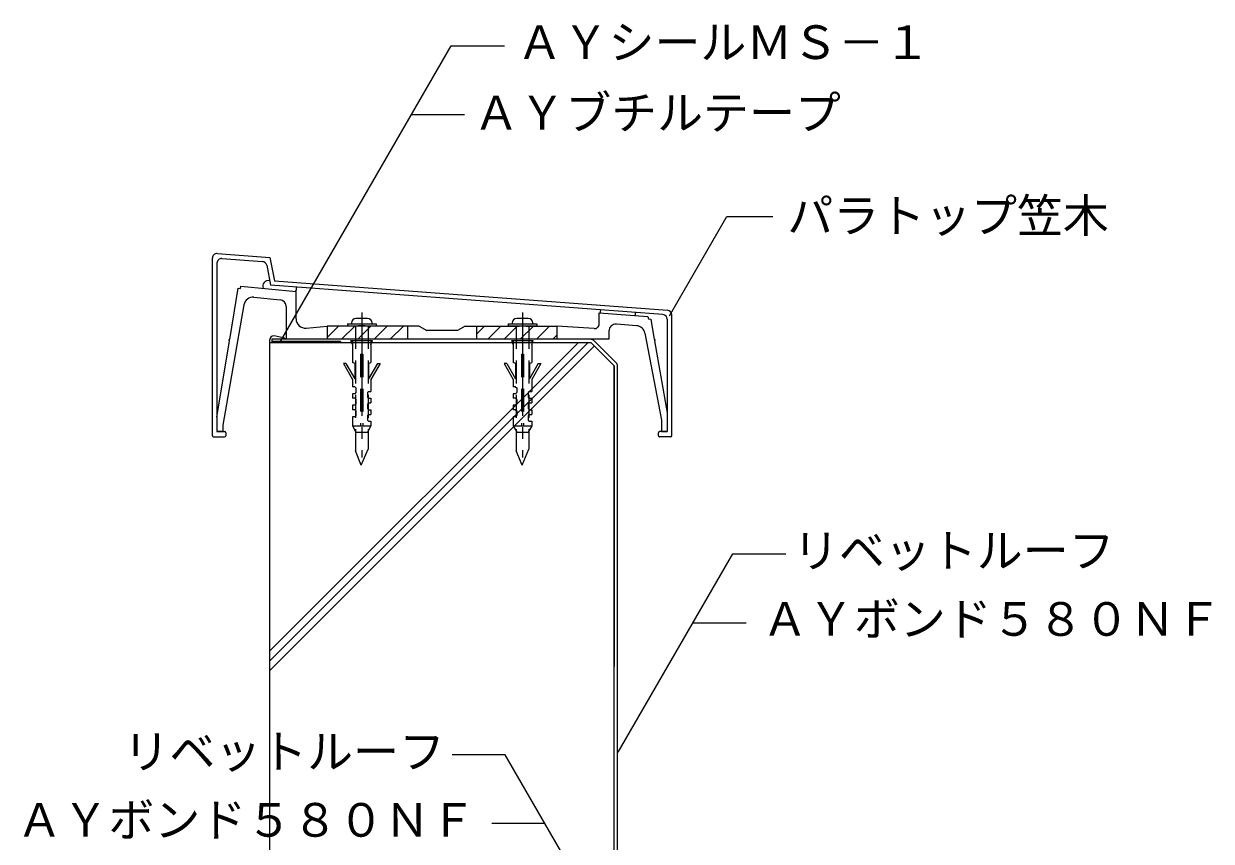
# Model space of a CAD drawing. Units: millimetres, scale not verified. Extents: x -704 to 714, y -501 to 378.
# Drawn here: x -704 to -187, y 22 to 378 of the extents above; entities that cross this region are included whole.
import ezdxf
from ezdxf.enums import TextEntityAlignment as Align

# ---------------------------------------------------------------- set-up
doc = ezdxf.new("R2010")
doc.units = ezdxf.units.MM
doc.header["$LTSCALE"] = 5
doc.linetypes.add('CHAIN2', pattern=[12, 9, -1, 1, -1])
doc.linetypes.add('DASHED2', pattern=[3, 2, -1])
for name, color, linetype, lineweight in [('0-0', 7, 'Continuous', 9), ('1-0', 7, 'Continuous', 9), ('2-0', 7, 'Continuous', 9), ('3-0', 7, 'Continuous', 9), ('7-0', 7, 'DASHED2', 9), ('E-0', 7, 'Continuous', 9)]:
    doc.layers.add(name, color=color, linetype=linetype, lineweight=lineweight)
doc.styles.add('ＭＳ ゴシック', font='')
doc.styles.get('ＭＳ ゴシック').set_extended_font_data('MS Gothic')

msp = doc.modelspace()

# ---------------------------------------------------------------- linework, layer by layer
at = {"layer": '0-0'}
for p, q in [((-597.481, 239.123), (-597.481, -390.859)), ((-597.481, 100.526), (-458.884, 239.123)), ((-597.481, 104.768), (-463.127, 239.123)), ((-457.481, 239.123), (-597.481, 239.123)), ((-457.481, 239.123), (-447.481, 229.123)), ((-597.481, 96.283), (-456.061, 237.703)), ((-447.481, -107.877), (-447.481, 229.123))]:
    msp.add_line(p, q, dxfattribs=at)
at = {"layer": '1-0'}
for p, q in [((-596.481, 240.623), (-596.481, 239.123)), ((-457.688, 240.623), (-596.481, 240.623)), ((-566.481, 239.123), (-566.481, 239.623)), ((-446.567, 230.33), (-456.274, 240.037)), ((-447.481, 229.123), (-447.481, 98.156)), ((-445.981, -103.877), (-445.981, 228.916)), ((-447.481, -105.377), (-447.481, 98.156))]:
    msp.add_line(p, q, dxfattribs=at)
for centre, start, end in [((-457.688, 238.623), 45, 90), ((-447.981, 228.916), 0, 45)]:
    msp.add_arc(centre, 2, start, end, dxfattribs=at)
at = {"layer": '2-0'}
for p, q in [((-566.481, 239.623), (-596.481, 239.623)), ((-596.481, 239.623), (-596.481, 239.123)), ((-566.481, 239.123), (-596.481, 239.123)), ((-595.263, 239.123), (-594.763, 239.623)), ((-591.727, 239.123), (-591.227, 239.623)), ((-588.192, 239.123), (-587.692, 239.623)), ((-584.656, 239.123), (-584.156, 239.623)), ((-581.121, 239.123), (-580.621, 239.623)), ((-577.585, 239.123), (-577.085, 239.623)), ((-574.05, 239.123), (-573.55, 239.623)), ((-570.514, 239.123), (-570.014, 239.623)), ((-566.979, 239.123), (-566.479, 239.623)), ((-566.481, 239.623), (-566.481, 239.123))]:
    msp.add_line(p, q, dxfattribs=at)
at = {"layer": '3-0'}
for p, q in [((-597.481, 240.09), (-597.481, 239.123)), ((-596.481, 239.123), (-597.481, 239.123)), ((-591.545, 241.246), (-595.481, 242.09)), ((-590.558, 240.713), (-590.468, 240.623))]:
    msp.add_line(p, q, dxfattribs=at)
for centre, start, end in [((-595.481, 240.09), 90, 180), ((-591.964, 239.29), 45.33934, 77.89079)]:
    msp.add_arc(centre, 2, start, end, dxfattribs=at)
at = {"layer": '7-0', "linetype": 'Continuous'}
for p, q in [((-622.317, 198.623), (-622.317, 275.966)), ((-620.166, 277.96), (-597.316, 276.246)), ((-618.167, 275.805), (-600.502, 274.48)), ((-597.316, 276.246), (-595.315, 266.097)), ((-620.317, 273.81), (-620.317, 200.423)), ((-598.69, 272.872), (-596.983, 264.217)), ((-609.968, 263.769), (-585.867, 261.479)), ((-426.167, 251.407), (-596.983, 264.217)), ((-595.315, 266.097), (-424.167, 253.262)), ((-614.774, 240.595), (-611.136, 262.875)), ((-604.299, 258.911), (-592.883, 257.827)), ((-585.867, 249.493), (-585.867, 261.479)), ((-608.617, 255.621), (-617.817, 203.262)), ((-590.166, 254.84), (-590.166, 240.623)), ((-554.817, 249.723), (-559.816, 249.723)), ((-484.817, 249.723), (-489.816, 249.723)), ((-453.967, 252.089), (-432.698, 250.494)), ((-453.967, 247.258), (-453.967, 252.089)), ((-424.316, 249.412), (-424.316, 200.423)), ((-422.317, 198.623), (-422.317, 251.268)), ((-581.514, 245.509), (-572.316, 246.323)), ((-572.316, 241.452), (-567.445, 246.323)), ((-566.074, 240.623), (-560.374, 246.323)), ((-563.566, 247.423), (-551.067, 247.423)), ((-563.566, 247.423), (-563.566, 246.423)), ((-563.566, 246.423), (-551.067, 246.423)), ((-561.816, 247.723), (-561.816, 247.423)), ((-559.003, 240.623), (-553.303, 246.323)), ((-555.817, 246.423), (-558.816, 246.423)), ((-555.817, 246.323), (-555.817, 246.423)), ((-532.316, 246.323), (-555.817, 246.323)), ((-552.816, 247.723), (-552.816, 247.423)), ((-551.932, 240.623), (-546.232, 246.323)), ((-551.067, 247.423), (-551.067, 246.423)), ((-544.861, 240.623), (-539.161, 246.323)), ((-532.316, 246.323), (-529.025, 244.423)), ((-515.607, 244.423), (-529.025, 244.423)), ((-512.317, 246.323), (-515.607, 244.423)), ((-512.317, 246.323), (-488.817, 246.323)), ((-507.316, 242.812), (-503.806, 246.323)), ((-502.435, 240.623), (-496.735, 246.323)), ((-495.364, 240.623), (-489.664, 246.323)), ((-493.566, 247.423), (-481.067, 247.423)), ((-493.566, 247.423), (-493.566, 246.423)), ((-493.566, 246.423), (-481.067, 246.423)), ((-491.816, 247.723), (-491.816, 247.423)), ((-488.817, 246.423), (-488.817, 246.323)), ((-488.293, 240.623), (-482.593, 246.323)), ((-485.816, 246.323), (-472.316, 246.323)), ((-482.816, 247.723), (-482.816, 247.423)), ((-481.222, 240.623), (-475.521, 246.323)), ((-481.067, 247.423), (-481.067, 246.423)), ((-456.097, 245.263), (-472.316, 246.323)), ((-437.644, 246.553), (-446.442, 247.212)), ((-434.013, 243.309), (-426.816, 205.372)), ((-620.317, 206.648), (-614.87, 240.003)), ((-537.79, 240.623), (-537.317, 241.097)), ((-474.15, 240.623), (-472.316, 242.457)), ((-429.832, 240.016), (-424.316, 208.564)), ((-424.316, 208.564), (-424.316, 200.423)), ((-620.317, 206.648), (-620.317, 200.423)), ((-617.817, 203.262), (-617.817, 200.423)), ((-426.816, 205.372), (-426.816, 200.423)), ((-621.817, 198.123), (-617.016, 198.123)), ((-620.317, 200.423), (-617.016, 200.423)), ((-617.817, 200.423), (-620.317, 200.423)), ((-616.516, 199.923), (-616.516, 198.623)), ((-428.117, 198.623), (-428.117, 199.923)), ((-424.316, 200.423), (-427.617, 200.423)), ((-422.817, 198.123), (-427.617, 198.123)), ((-426.816, 200.423), (-424.316, 200.423))]:
    msp.add_line(p, q, dxfattribs=at)
at = {"layer": '7-0', "linetype": 'CHAIN2'}
for p, q in [((-557.316, 252.299), (-557.316, 189.131)), ((-487.317, 252.299), (-487.317, 189.131))]:
    msp.add_line(p, q, dxfattribs=at)
at = {"layer": '7-0'}
for p, q in [((-572.316, 246.323), (-572.316, 240.623)), ((-560.067, 246.423), (-560.067, 192.056)), ((-554.566, 246.423), (-554.566, 192.852)), ((-537.317, 246.323), (-537.317, 240.623)), ((-507.316, 246.323), (-507.316, 240.623)), ((-490.067, 246.423), (-490.067, 192.056)), ((-484.566, 246.423), (-484.566, 192.852)), ((-472.316, 246.323), (-472.316, 240.623)), ((-561.316, 238.332), (-561.998, 240.123)), ((-561.998, 240.123), (-552.634, 240.123)), ((-561.316, 240.123), (-561.316, 230.472)), ((-553.317, 238.332), (-552.634, 240.123)), ((-553.317, 240.123), (-553.317, 230.472)), ((-491.316, 238.332), (-491.998, 240.123)), ((-491.998, 240.123), (-482.634, 240.123)), ((-491.316, 240.123), (-491.316, 230.472)), ((-483.317, 238.332), (-482.634, 240.123)), ((-483.317, 240.123), (-483.317, 230.472)), ((-557.816, 234.123), (-556.817, 234.123)), ((-557.816, 234.123), (-557.816, 202.924)), ((-556.817, 234.123), (-556.817, 202.924)), ((-487.816, 234.123), (-486.817, 234.123)), ((-487.816, 234.123), (-487.816, 202.924)), ((-486.817, 234.123), (-486.817, 202.924)), ((-564.164, 230.123), (-565.316, 230.123)), ((-565.316, 230.123), (-561.316, 223.123)), ((-564.164, 230.123), (-560.317, 223.389)), ((-560.317, 230.123), (-561.316, 230.472)), ((-560.317, 230.123), (-560.317, 223.389)), ((-554.316, 230.123), (-553.317, 230.472)), ((-550.469, 230.123), (-554.316, 223.389)), ((-554.316, 230.123), (-554.316, 223.389)), ((-549.317, 230.123), (-553.317, 223.123)), ((-550.469, 230.123), (-549.317, 230.123)), ((-494.164, 230.123), (-495.316, 230.123)), ((-495.316, 230.123), (-491.316, 223.123)), ((-494.164, 230.123), (-490.317, 223.389)), ((-490.317, 230.123), (-491.316, 230.472)), ((-490.317, 230.123), (-490.317, 223.389)), ((-484.316, 230.123), (-483.317, 230.472)), ((-480.469, 230.123), (-484.316, 223.389)), ((-484.316, 230.123), (-484.316, 223.389)), ((-479.317, 230.123), (-483.317, 223.123)), ((-480.469, 230.123), (-479.317, 230.123)), ((-561.316, 223.123), (-561.316, 219.923)), ((-553.317, 223.123), (-553.317, 217.924)), ((-491.316, 223.123), (-491.316, 219.923)), ((-483.317, 223.123), (-483.317, 217.924)), ((-560.317, 219.923), (-561.316, 219.923)), ((-560.317, 219.923), (-559.816, 219.423)), ((-559.816, 217.424), (-560.317, 216.924)), ((-559.816, 219.423), (-559.816, 217.424)), ((-554.316, 217.924), (-554.817, 217.424)), ((-554.817, 217.424), (-554.817, 215.423)), ((-554.316, 217.924), (-553.317, 217.924)), ((-490.317, 219.923), (-491.316, 219.923)), ((-490.317, 219.923), (-489.816, 219.424)), ((-489.816, 217.424), (-490.317, 216.924)), ((-489.816, 219.424), (-489.816, 217.424)), ((-484.316, 217.924), (-484.817, 217.424)), ((-484.817, 217.424), (-484.817, 215.423)), ((-484.316, 217.924), (-483.317, 217.924)), ((-560.317, 216.924), (-561.316, 216.924)), ((-561.316, 216.924), (-561.316, 214.923)), ((-560.317, 214.923), (-561.316, 214.923)), ((-559.816, 212.424), (-560.317, 211.924)), ((-554.817, 215.423), (-554.316, 214.923)), ((-554.316, 212.923), (-554.817, 212.424)), ((-554.817, 212.424), (-554.817, 210.424)), ((-554.316, 214.923), (-553.317, 214.923)), ((-554.316, 212.923), (-553.317, 212.923)), ((-553.317, 214.923), (-553.317, 212.923)), ((-490.317, 216.924), (-491.316, 216.924)), ((-491.316, 216.924), (-491.316, 214.924)), ((-490.317, 214.924), (-491.316, 214.924)), ((-489.816, 212.424), (-490.317, 211.924)), ((-484.817, 215.423), (-484.316, 214.924)), ((-484.316, 212.924), (-484.817, 212.424)), ((-484.817, 212.424), (-484.817, 210.424)), ((-484.316, 214.924), (-483.317, 214.924)), ((-484.316, 212.924), (-483.317, 212.924)), ((-483.317, 214.924), (-483.317, 212.924)), ((-560.317, 211.924), (-561.316, 211.924)), ((-561.316, 211.924), (-561.316, 209.924)), ((-560.317, 209.924), (-561.316, 209.924)), ((-560.317, 206.924), (-561.316, 206.924)), ((-561.316, 206.924), (-561.316, 202.924)), ((-560.317, 209.924), (-559.816, 209.423)), ((-559.816, 207.424), (-560.317, 206.924)), ((-559.816, 209.423), (-559.816, 207.424)), ((-554.817, 210.424), (-554.316, 209.924)), ((-554.316, 207.924), (-554.817, 207.424)), ((-554.817, 207.424), (-554.817, 205.424)), ((-554.316, 209.924), (-553.317, 209.924)), ((-554.316, 207.924), (-553.317, 207.924)), ((-553.317, 209.924), (-553.317, 207.924)), ((-490.317, 211.924), (-491.316, 211.924)), ((-491.316, 211.924), (-491.316, 209.924)), ((-490.317, 209.924), (-491.316, 209.924)), ((-490.317, 206.924), (-491.316, 206.924)), ((-491.316, 206.924), (-491.316, 202.924)), ((-490.317, 209.924), (-489.816, 209.424)), ((-489.816, 207.424), (-490.317, 206.924)), ((-489.816, 209.424), (-489.816, 207.424)), ((-484.817, 210.424), (-484.316, 209.924)), ((-484.316, 207.924), (-484.817, 207.424)), ((-484.817, 207.424), (-484.817, 205.424)), ((-484.316, 209.924), (-483.317, 209.924)), ((-484.316, 207.924), (-483.317, 207.924)), ((-483.317, 209.924), (-483.317, 207.924)), ((-561.316, 202.924), (-553.317, 202.924)), ((-561.316, 202.924), (-559.816, 200.124)), ((-554.817, 205.424), (-554.316, 204.924)), ((-553.317, 202.924), (-554.817, 200.124)), ((-554.316, 204.924), (-553.317, 204.924)), ((-553.317, 204.924), (-553.317, 202.924)), ((-491.316, 202.924), (-483.317, 202.924)), ((-491.316, 202.924), (-489.816, 200.124)), ((-484.817, 205.424), (-484.316, 204.924)), ((-483.317, 202.924), (-484.817, 200.124)), ((-484.316, 204.924), (-483.317, 204.924)), ((-483.317, 204.924), (-483.317, 202.924)), ((-559.816, 200.124), (-554.817, 200.124)), ((-489.816, 200.124), (-484.817, 200.124)), ((-557.481, 185.815), (-560.067, 192.056)), ((-557.481, 185.815), (-554.566, 192.852)), ((-487.481, 185.815), (-490.067, 192.056)), ((-487.481, 185.815), (-484.566, 192.852))]:
    msp.add_line(p, q, dxfattribs=at)
at = {"layer": '7-0', "linetype": 'Continuous'}
for points in [[(-611.136, 262.875), (-610.137, 262.781), (-609.968, 263.769)], [(-432.698, 250.494), (-432.509, 249.477), (-431.477, 249.399), (-429.935, 240.607)], [(-449.667, 244.221), (-449.667, 240.623), (-590.166, 240.623)], [(-558.816, 246.423), (-558.816, 246.323), (-572.316, 246.323)], [(-488.817, 246.423), (-485.816, 246.423), (-485.816, 246.323)]]:
    msp.add_lwpolyline(points, dxfattribs=at)
at = {"layer": '7-0'}
for points in [[(-560.317, 214.923), (-559.816, 214.424), (-559.816, 212.424)], [(-490.317, 214.924), (-489.816, 214.424), (-489.816, 212.424)]]:
    msp.add_lwpolyline(points, dxfattribs=at)
at = {"layer": '7-0', "linetype": 'Continuous'}
for centre, radius, start, end in [((-620.317, 275.966), 2, 85.71106, 179.99988), ((-618.316, 273.81), 2, 85.71013, 180), ((-600.652, 272.485), 2, 11.15343, 85.71013), ((-598.03, 263.83), 2.365, 73.67384, 204.76463), ((-604.677, 254.929), 4, 84.57338, 170.03424), ((-588.023, 262.98), 2.365, 321.52103, 6.48309), ((-593.166, 254.84), 3, 0, 84.57321), ((-447.648, 252.475), 5.862, 170.41719, 184.12677), ((-581.867, 249.493), 4, 180, 275.06085), ((-559.816, 247.723), 2, 90, 180), ((-554.817, 247.723), 2, 0, 90), ((-489.816, 247.723), 2, 90, 180), ((-484.817, 247.723), 2, 0, 90), ((-443.929, 252.25), 5.862, 346.76723, 0.48157), ((-426.317, 249.412), 2, 0, 85.71117), ((-424.316, 251.268), 2, 0, 85.71106), ((-455.967, 247.258), 2, 266.2589, 0), ((-446.667, 244.221), 3, 85.71049, 180), ((-437.943, 242.564), 4, 10.74153, 85.71161), ((-614.822, 240.299), 0.3, 80.72598, 260.72832), ((-429.884, 240.311), 0.3, 279.94971, 99.94971), ((-621.817, 198.623), 0.5, 179.99988, 270.00011), ((-617.016, 199.923), 0.5, 0, 90), ((-617.016, 198.623), 0.5, 270.00011, 359.99976), ((-427.617, 199.923), 0.5, 90.00023, 180), ((-427.617, 198.623), 0.5, 179.99988, 270.00011), ((-422.817, 198.623), 0.5, 270.00011, 359.99976)]:
    msp.add_arc(centre, radius, start, end, dxfattribs=at)
at = {"layer": 'E-0'}
for p, q in [((-592.516, 239.986), (-518.318, 368.499)), ((-518.318, 368.499), (-495.224, 368.499)), ((-535.639, 338.499), (-512.545, 338.499)), ((-445.635, 60.792), (-395.74, 147.213)), ((-395.74, 147.213), (-372.646, 147.213)), ((-413.06, 117.213), (-389.966, 117.213)), ((-494.894, 59.72), (-517.988, 59.72)), ((-446.565, -23.988), (-494.894, 59.72)), ((-477.573, 29.72), (-500.667, 29.72))]:
    msp.add_line(p, q, dxfattribs=at)
msp.add_lwpolyline([(-423.283, 250.863), (-398.309, 294.12), (-378.309, 294.12)], dxfattribs=at)

# ---------------------------------------------------------------- texts
at = {"layer": 'E-0', "style": 'ＭＳ ゴシック'}
for s, p in [('ＡＹシールＭＳ－１', (-489.848, 358.298)), ('ＡＹブチルテープ', (-508.713, 327.587)), ('パラトップ笠木', (-372.039, 282.756)), ('リベットルーフ', (-369.571, 136.878)), ('ＡＹボンド５８０ＮＦ', (-383.055, 107.099)), ('リベットルーフ', (-661.063, 49.385)), ('ＡＹボンド５８０ＮＦ', (-707.578, 19.606))]:
    msp.add_text(s, height=14.66, dxfattribs=at).set_placement(p, align=Align.BOTTOM_LEFT)

doc.saveas('drawing.dxf')
